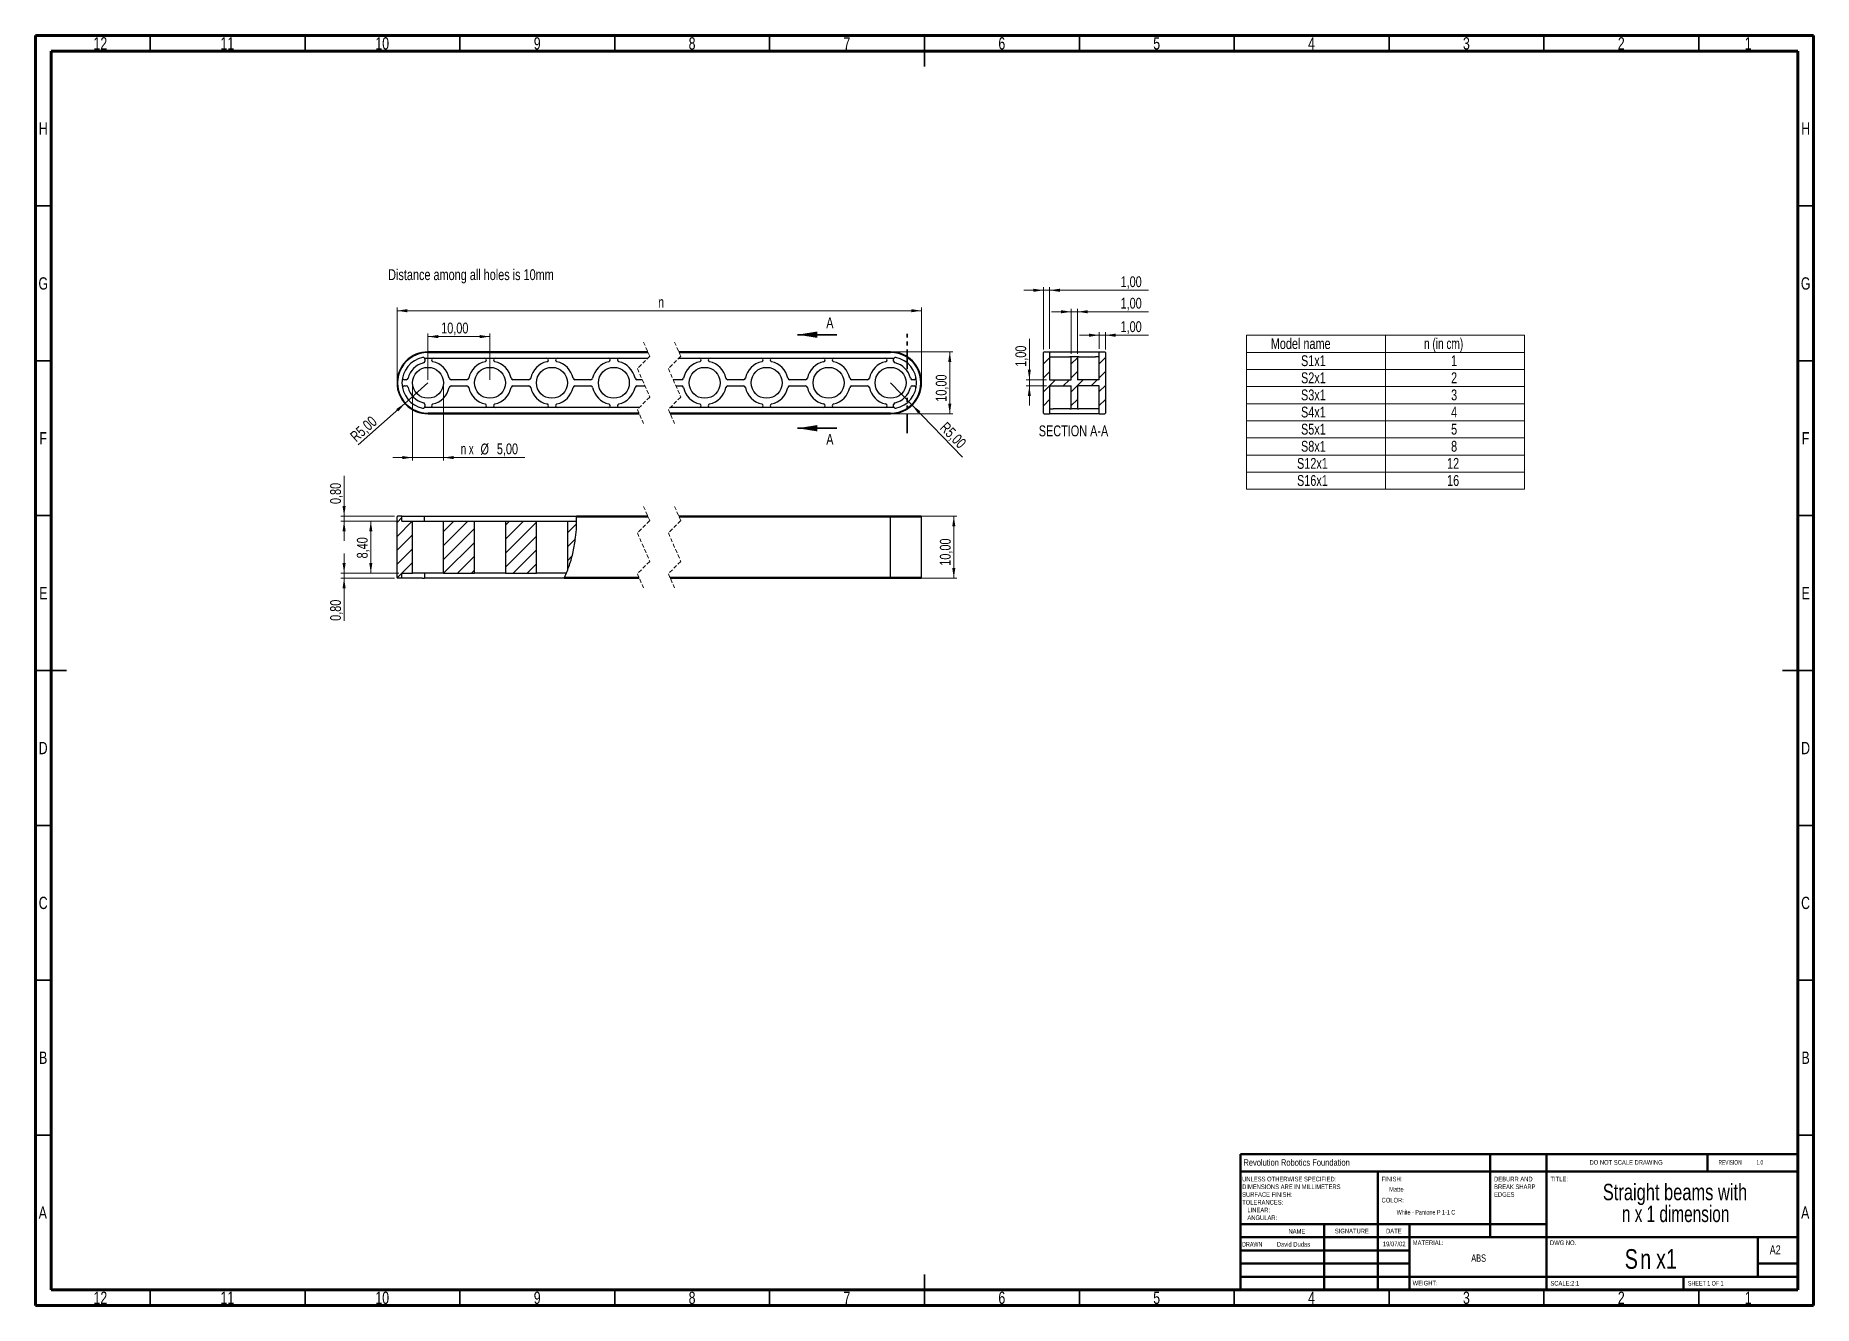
# Model space of a CAD drawing. Header units: millimetres. Extents: x 15 to 589, y 5 to 415.
import ezdxf

# ---------------------------------------------------------------- set-up
doc = ezdxf.new("R2010")
doc.units = ezdxf.units.MM
doc.linetypes.add('HIDDEN', pattern=[1.905, 1.27, -0.635])
doc.linetypes.add('PHANTOM', pattern=[12.7, 6.35, -1.27, 1.27, -1.27, 1.27, -1.27])
doc.styles.add('SLDTEXTSTYLE0', font='TXT', dxfattribs={"width": 0.75})
doc.styles.add('SLDTEXTSTYLE1', font='TXT', dxfattribs={"width": 0.686449})
doc.styles.add('SLDTEXTSTYLE2', font='TXT', dxfattribs={"width": 0.625})
doc.styles.add('SLDTEXTSTYLE3', font='TXT', dxfattribs={"width": 0.6875})
doc.styles.add('SLDTEXTSTYLE4', font='TXT', dxfattribs={"width": 0.695652})
doc.styles.add('SLDTEXTSTYLE5', font='TXT', dxfattribs={"width": 0.7})
doc.styles.add('SLDTEXTSTYLE6', font='TXT', dxfattribs={"width": 0.694444})
doc.styles.add('SLDTEXTSTYLE7', font='TXT', dxfattribs={"width": 0.666667})
doc.dimstyles.new('SLDDIMSTYLE0', dxfattribs={"dimtxt": 3.5, "dimasz": 3.302, "dimexe": 0, "dimexo": 0.0625, "dimgap": 0.875, "dimtad": 1, "dimlfac": 0.5, "dimrnd": 1e-09, "dimzin": 12, "dimdsep": 46, "dimtxsty": 'SLDTEXTSTYLE0', "dimsah": 1, "dimcen": 0.09, "dimadec": 0, "dimazin": 3, "dimtfac": 1, "dimtofl": 0, "dimtmove": 0, "dimatfit": 3, "dimfxl": 0, "dimfrac": 2, "dimtolj": 1, "dimtzin": 12, "dimarcsym": 0})
doc.dimstyles.new('SLDDIMSTYLE1', dxfattribs={"dimtxt": 3.5, "dimasz": 3.302, "dimexe": 0, "dimexo": 0.0625, "dimgap": 0.875, "dimtad": 1, "dimlfac": 0.5, "dimrnd": 1e-09, "dimzin": 12, "dimdsep": 46, "dimtxsty": 'SLDTEXTSTYLE0', "dimsah": 1, "dimcen": 0, "dimadec": 0, "dimazin": 3, "dimtfac": 1, "dimtofl": 0, "dimtmove": 0, "dimatfit": 3, "dimfxl": 0, "dimfrac": 2, "dimtolj": 1, "dimtzin": 12, "dimarcsym": 0})
doc.dimstyles.new('SLDDIMSTYLE2', dxfattribs={"dimtxt": 3.5, "dimasz": 3.302, "dimexe": 0, "dimexo": 0.0625, "dimgap": 0.875, "dimtad": 1, "dimlfac": 0.5, "dimrnd": 1e-09, "dimzin": 12, "dimdsep": 46, "dimtxsty": 'SLDTEXTSTYLE0', "dimsah": 1, "dimcen": 0.09, "dimadec": 0, "dimazin": 3, "dimtfac": 1, "dimtmove": 0, "dimatfit": 0, "dimfxl": 0, "dimfrac": 2, "dimtolj": 1, "dimtzin": 12, "dimarcsym": 0})
doc.dimstyles.new('SLDDIMSTYLE3', dxfattribs={"dimtxt": 3.5, "dimasz": 3.302, "dimexe": 0, "dimexo": 0.0625, "dimgap": 0.875, "dimtad": 1, "dimlfac": 0.5, "dimrnd": 1e-09, "dimdsep": 46, "dimtxsty": 'SLDTEXTSTYLE0', "dimsah": 1, "dimcen": 0.09, "dimadec": 0, "dimazin": 2, "dimtfac": 1, "dimtmove": 0, "dimatfit": 0, "dimfxl": 0, "dimfrac": 2, "dimtolj": 1, "dimtzin": 12, "dimarcsym": 0})

# ---------------------------------------------------------------- blocks, each defined once
blk = doc.blocks.new('SW_NOTE_0')
at = {"color": 0, "linetype": 'Continuous', "lineweight": 0, "char_height": 1.5, "attachment_point": 1, "style": 'SLDTEXTSTYLE0'}
for s, insert in [('UNLESS OTHERWISE SPECIFIED:', (0, 1.93)), ('TOLERANCES:', (0, -5.57)), ('SURFACE FINISH:', (0, -3.07)), ('DIMENSIONS ARE IN MILLIMETERS', (0, -0.57)), ('ANGULAR:', (1.69, -10.57)), ('LINEAR:', (1.69, -8.07))]:
    blk.add_mtext(s, dxfattribs=dict(at, insert=insert))
blk = doc.blocks.new('SW_NOTE_0_1')
at = {"color": 0, "linetype": 'Continuous', "lineweight": 0, "char_height": 1.5, "attachment_point": 1, "style": 'SLDTEXTSTYLE0'}
for s, insert in [('DEBURR AND', (0, 1.93)), ('BREAK SHARP', (0, -0.57)), ('EDGES', (0, -3.07))]:
    blk.add_mtext(s, dxfattribs=dict(at, insert=insert))
blk = doc.blocks.new('SW_NOTE_0_2')
at = {"color": 0, "linetype": 'Continuous', "lineweight": 0, "char_height": 5.2917, "attachment_point": 2}
for s, insert, style in [('Straight beams with', (33.16, 6.82), 'SLDTEXTSTYLE0'), ('n x 1 dimension', (33.36, -0.23), 'SLDTEXTSTYLE5')]:
    blk.add_mtext(s, dxfattribs=dict(at, insert=insert, style=style))
blk = doc.blocks.new('SW_NOTE_0_3')
at = {"color": 0, "linetype": 'Continuous', "lineweight": 0, "char_height": 6.35, "attachment_point": 2, "style": 'SLDTEXTSTYLE0'}
for s, insert in [('S', (2.08, 8.19)), ('n', (6.71, 8.16)), ('x1', (13.44, 8.19))]:
    blk.add_mtext(s, dxfattribs=dict(at, insert=insert))
blk = doc.blocks.new('SW_TABLEANNOTATION_0')
at = {"color": 0, "linetype": 'Continuous', "lineweight": 18}
for p, q in [((0, 0), (0, -5.53)), ((0, 0), (44.88, 0)), ((44.88, 0), (44.88, -5.53)), ((44.88, 0), (89.76, 0)), ((89.76, 0), (89.76, -5.53)), ((0, -5.53), (0, -11.05)), ((0, -5.53), (44.88, -5.53)), ((44.88, -5.53), (44.88, -11.05)), ((44.88, -5.53), (89.76, -5.53)), ((89.76, -5.53), (89.76, -11.05)), ((0, -11.05), (0, -16.58)), ((0, -11.05), (44.88, -11.05)), ((44.88, -11.05), (44.88, -16.58)), ((44.88, -11.05), (89.76, -11.05)), ((89.76, -11.05), (89.76, -16.58)), ((0, -16.58), (0, -22.1)), ((0, -16.58), (44.88, -16.58)), ((44.88, -16.58), (44.88, -22.1)), ((44.88, -16.58), (89.76, -16.58)), ((89.76, -16.58), (89.76, -22.1)), ((0, -22.1), (0, -27.63)), ((0, -22.1), (44.88, -22.1)), ((44.88, -22.1), (44.88, -27.63)), ((44.88, -22.1), (89.76, -22.1)), ((89.76, -22.1), (89.76, -27.63)), ((0, -27.63), (0, -33.15)), ((0, -27.63), (44.88, -27.63)), ((44.88, -27.63), (44.88, -33.15)), ((44.88, -27.63), (89.76, -27.63)), ((89.76, -27.63), (89.76, -33.15)), ((0, -33.15), (0, -38.68)), ((0, -33.15), (44.88, -33.15)), ((44.88, -33.15), (44.88, -38.68)), ((44.88, -33.15), (89.76, -33.15)), ((89.76, -33.15), (89.76, -38.68)), ((0, -38.68), (0, -44.21)), ((0, -38.68), (44.88, -38.68)), ((44.88, -38.68), (44.88, -44.21)), ((44.88, -38.68), (89.76, -38.68)), ((89.76, -38.68), (89.76, -44.21)), ((0, -44.21), (0, -49.73)), ((0, -44.21), (44.88, -44.21)), ((44.88, -44.21), (44.88, -49.73)), ((44.88, -44.21), (89.76, -44.21)), ((89.76, -44.21), (89.76, -49.73)), ((0, -49.73), (44.88, -49.73)), ((44.88, -49.73), (89.76, -49.73))]:
    blk.add_line(p, q, dxfattribs=at)
at = {"color": 0, "linetype": 'Continuous', "lineweight": 0, "char_height": 3.5, "attachment_point": 1}
for s, insert, style in [('Model name', (7.82, -0.95), 'SLDTEXTSTYLE0'), ('n (in cm)', (57.3, -0.95), 'SLDTEXTSTYLE6'), ('S1x1', (17.57, -6.47), 'SLDTEXTSTYLE0'), ('1', (66.03, -6.47), 'SLDTEXTSTYLE0'), ('S2x1', (17.57, -12), 'SLDTEXTSTYLE0'), ('2', (66.03, -12), 'SLDTEXTSTYLE0'), ('S3x1', (17.57, -17.52), 'SLDTEXTSTYLE0'), ('3', (66.03, -17.52), 'SLDTEXTSTYLE0'), ('S4x1', (17.57, -23.05), 'SLDTEXTSTYLE0'), ('S5x1', (17.57, -28.58), 'SLDTEXTSTYLE0'), ('4', (66.03, -23.05), 'SLDTEXTSTYLE0'), ('5', (66.03, -28.58), 'SLDTEXTSTYLE0'), ('S8x1', (17.57, -34.1), 'SLDTEXTSTYLE0'), ('8', (66.03, -34.1), 'SLDTEXTSTYLE0'), ('S12x1', (16.28, -39.63), 'SLDTEXTSTYLE0'), ('12', (64.73, -39.63), 'SLDTEXTSTYLE0'), ('S16x1', (16.28, -45.15), 'SLDTEXTSTYLE0'), ('16', (64.73, -45.15), 'SLDTEXTSTYLE0')]:
    blk.add_mtext(s, dxfattribs=dict(at, insert=insert, style=style))
blk = doc.blocks.new('_D')
at = {"color": 7, "linetype": 'Continuous', "lineweight": 0}
for p, q in [((131.7, 303.88), (131.7, 327.16)), ((131.7, 326.16), (301.03, 326.16)), ((301.03, 303.88), (301.03, 327.16))]:
    blk.add_line(p, q, dxfattribs=at)
at = {"color": 7, "linetype": 'Continuous', "lineweight": 18}
for points in [[(131.7, 326.16), (135.01, 325.65), (135.01, 326.67)], [(301.03, 326.16), (297.73, 326.67), (297.73, 325.65)]]:
    blk.add_solid(points, dxfattribs=at)
at = {"color": 7, "linetype": 'Continuous', "lineweight": 18, "insert": (215.99, 330.67), "char_height": 3.5, "attachment_point": 1, "style": 'SLDTEXTSTYLE0'}
blk.add_mtext('n', dxfattribs=at)
blk = doc.blocks.new('_D_1')
at = {"color": 7, "linetype": 'Continuous', "lineweight": 0}
for p, q in [((292.03, 312.88), (311.15, 312.88)), ((310.15, 312.88), (310.15, 292.88)), ((292.03, 292.88), (311.15, 292.88))]:
    blk.add_line(p, q, dxfattribs=at)
at = {"color": 7, "linetype": 'Continuous', "lineweight": 18}
for points in [[(310.15, 312.88), (309.64, 309.58), (310.66, 309.58)], [(310.15, 292.88), (310.66, 296.18), (309.64, 296.18)]]:
    blk.add_solid(points, dxfattribs=at)
at = {"color": 7, "linetype": 'Continuous', "lineweight": 18, "insert": (305.64, 296.79), "char_height": 3.5, "attachment_point": 1, "rotation": 90, "style": 'SLDTEXTSTYLE0'}
blk.add_mtext('10,00', dxfattribs=at)
blk = doc.blocks.new('_D_2')
at = {"color": 7, "linetype": 'Continuous', "lineweight": 0}
for q in [(141.7, 302.88), (119.2, 282.84)]:
    blk.add_line((134.24, 296.23), q, dxfattribs=at)
at = {"color": 7, "linetype": 'Continuous', "lineweight": 18}
blk.add_solid([(134.24, 296.23), (131.43, 294.41), (132.11, 293.65)], dxfattribs=at)
at = {"color": 7, "linetype": 'Continuous', "lineweight": 18, "insert": (116.21, 286.2), "char_height": 3.5, "attachment_point": 1, "rotation": 41.6855, "style": 'SLDTEXTSTYLE0'}
blk.add_mtext('R5,00', dxfattribs=at)
blk = doc.blocks.new('_D_3')
at = {"color": 7, "linetype": 'Continuous', "lineweight": 0}
for q in [(291.03, 302.88), (314.31, 278.89)]:
    blk.add_line((298, 295.7), q, dxfattribs=at)
at = {"color": 7, "linetype": 'Continuous', "lineweight": 18}
blk.add_solid([(298, 295.7), (299.93, 292.98), (300.66, 293.69)], dxfattribs=at)
at = {"color": 7, "linetype": 'Continuous', "lineweight": 18, "insert": (309.26, 290.56), "char_height": 3.5, "attachment_point": 1, "rotation": 314.1413, "style": 'SLDTEXTSTYLE0'}
blk.add_mtext('R5,00', dxfattribs=at)
blk = doc.blocks.new('_D_4')
at = {"color": 7, "linetype": 'Continuous', "lineweight": 0}
for p, q in [((136.7, 301.88), (136.7, 277.75)), ((146.7, 301.88), (146.7, 277.75)), ((136.7, 278.75), (130.35, 278.75)), ((136.7, 278.75), (146.7, 278.75)), ((146.7, 278.75), (172.99, 278.75))]:
    blk.add_line(p, q, dxfattribs=at)
at = {"color": 7, "linetype": 'Continuous', "lineweight": 18}
for points in [[(136.7, 278.75), (133.4, 279.25), (133.4, 278.24)], [(146.7, 278.75), (150.01, 278.24), (150.01, 279.25)]]:
    blk.add_solid(points, dxfattribs=at)
at = {"color": 7, "linetype": 'Continuous', "lineweight": 18, "char_height": 3.5, "attachment_point": 1}
for s, insert, style in [('n x', (152.29, 283.31), 'SLDTEXTSTYLE7'), ('%%c', (158.66, 283.26), 'SLDTEXTSTYLE0'), ('5,00', (163.94, 283.31), 'SLDTEXTSTYLE0')]:
    blk.add_mtext(s, dxfattribs=dict(at, insert=insert, style=style))
blk = doc.blocks.new('_D_5')
at = {"color": 7, "linetype": 'Continuous', "lineweight": 0}
for p, q in [((141.7, 303.88), (141.7, 318.81)), ((141.7, 317.81), (161.7, 317.81)), ((161.7, 303.88), (161.7, 318.81))]:
    blk.add_line(p, q, dxfattribs=at)
at = {"color": 7, "linetype": 'Continuous', "lineweight": 18}
for points in [[(141.7, 317.81), (145.01, 317.3), (145.01, 318.31)], [(161.7, 317.81), (158.4, 318.31), (158.4, 317.3)]]:
    blk.add_solid(points, dxfattribs=at)
at = {"color": 7, "linetype": 'Continuous', "lineweight": 18, "insert": (145.96, 322.32), "char_height": 3.5, "attachment_point": 1, "style": 'SLDTEXTSTYLE0'}
blk.add_mtext('10,00', dxfattribs=at)
blk = doc.blocks.new('_D_6')
at = {"color": 7, "linetype": 'Continuous', "lineweight": 0}
for p, q in [((292.03, 259.82), (312.46, 259.82)), ((311.46, 259.82), (311.46, 239.82)), ((292.03, 239.82), (312.46, 239.82))]:
    blk.add_line(p, q, dxfattribs=at)
at = {"color": 7, "linetype": 'Continuous', "lineweight": 18}
for points in [[(311.46, 259.82), (310.95, 256.52), (311.97, 256.52)], [(311.46, 239.82), (311.97, 243.12), (310.95, 243.12)]]:
    blk.add_solid(points, dxfattribs=at)
at = {"color": 7, "linetype": 'Continuous', "lineweight": 18, "insert": (306.95, 243.84), "char_height": 3.5, "attachment_point": 1, "rotation": 90, "style": 'SLDTEXTSTYLE0'}
blk.add_mtext('10,00', dxfattribs=at)
blk = doc.blocks.new('_D_7')
at = {"color": 7, "linetype": 'Continuous', "lineweight": 0}
for p, q in [((132.3, 258.22), (122.24, 258.22)), ((123.24, 241.42), (123.24, 258.22)), ((132.3, 241.42), (122.24, 241.42))]:
    blk.add_line(p, q, dxfattribs=at)
at = {"color": 7, "linetype": 'Continuous', "lineweight": 18}
for points in [[(123.24, 258.22), (122.73, 254.92), (123.75, 254.92)], [(123.24, 241.42), (123.75, 244.72), (122.73, 244.72)]]:
    blk.add_solid(points, dxfattribs=at)
at = {"color": 7, "linetype": 'Continuous', "lineweight": 18, "insert": (118.73, 246.19), "char_height": 3.5, "attachment_point": 1, "rotation": 90, "style": 'SLDTEXTSTYLE0'}
blk.add_mtext('8,40', dxfattribs=at)
blk = doc.blocks.new('_D_8')
at = {"color": 7, "linetype": 'Continuous', "lineweight": 0}
for p, q in [((114.61, 259.82), (114.61, 272.81)), ((130.9, 259.82), (113.61, 259.82)), ((114.61, 259.82), (114.61, 258.22)), ((132.3, 258.22), (113.61, 258.22)), ((114.61, 258.22), (114.61, 251.87))]:
    blk.add_line(p, q, dxfattribs=at)
at = {"color": 7, "linetype": 'Continuous', "lineweight": 18}
for points in [[(114.61, 259.82), (115.12, 263.12), (114.11, 263.12)], [(114.61, 258.22), (114.11, 254.92), (115.12, 254.92)]]:
    blk.add_solid(points, dxfattribs=at)
at = {"color": 7, "linetype": 'Continuous', "lineweight": 18, "insert": (110.1, 263.75), "char_height": 3.5, "attachment_point": 1, "rotation": 90, "style": 'SLDTEXTSTYLE0'}
blk.add_mtext('0,80', dxfattribs=at)
blk = doc.blocks.new('_D_9')
at = {"color": 7, "linetype": 'Continuous', "lineweight": 0}
for p, q in [((114.61, 241.42), (114.61, 247.77)), ((132.3, 241.42), (113.61, 241.42)), ((114.61, 241.42), (114.61, 239.82)), ((130.9, 239.82), (113.61, 239.82)), ((114.61, 239.82), (114.61, 226.03))]:
    blk.add_line(p, q, dxfattribs=at)
at = {"color": 7, "linetype": 'Continuous', "lineweight": 18}
for points in [[(114.61, 241.42), (115.12, 244.72), (114.11, 244.72)], [(114.61, 239.82), (114.11, 236.52), (115.12, 236.52)]]:
    blk.add_solid(points, dxfattribs=at)
at = {"color": 7, "linetype": 'Continuous', "lineweight": 18, "insert": (110.1, 226.03), "char_height": 3.5, "attachment_point": 1, "rotation": 90, "style": 'SLDTEXTSTYLE0'}
blk.add_mtext('0,80', dxfattribs=at)
blk = doc.blocks.new('SW_HATCH_0')
at = {"color": 0, "linetype": 'Continuous', "lineweight": 18}
for p, q in [((-56.38, 1.99), (-57.98, 0.39)), ((-53.07, 0.81), (-57.98, -4.1)), ((-39.6, 0.81), (-42.98, -2.57)), ((-35.11, 0.81), (-42.98, -7.06)), ((-21.64, 0.81), (-22.98, -0.53)), ((-17.15, 0.81), (-22.98, -5.02)), ((-12.98, 0.49), (-22.98, -9.51)), ((0, 0), (-2.98, -2.98)), ((-52.98, -3.59), (-57.98, -8.59)), ((-32.98, -1.55), (-42.98, -11.55)), ((-12.98, -4), (-22.98, -14)), ((-0.4, -4.89), (-2.98, -7.47)), ((-52.98, -8.08), (-57.98, -13.08)), ((-32.98, -6.04), (-42.93, -15.99)), ((-32.98, -10.53), (-38.44, -15.99)), ((-12.98, -8.49), (-20.48, -15.99)), ((-1.45, -10.43), (-2.98, -11.96)), ((-52.98, -12.57), (-57.93, -17.52)), ((-32.98, -15.02), (-33.95, -15.99)), ((-12.98, -12.98), (-15.99, -15.99))]:
    blk.add_line(p, q, dxfattribs=at)
blk = doc.blocks.new('_D_10')
at = {"color": 7, "linetype": 'Continuous', "lineweight": 0}
for p, q in [((358.4, 318.25), (352.05, 318.25)), ((358.4, 313.88), (358.4, 319.25)), ((358.4, 318.25), (360.4, 318.25)), ((360.4, 313.68), (360.4, 319.25)), ((360.4, 318.25), (374.35, 318.25))]:
    blk.add_line(p, q, dxfattribs=at)
at = {"color": 7, "linetype": 'Continuous', "lineweight": 18}
for points in [[(358.4, 318.25), (355.1, 318.76), (355.1, 317.74)], [(360.4, 318.25), (363.7, 317.74), (363.7, 318.76)]]:
    blk.add_solid(points, dxfattribs=at)
at = {"color": 7, "linetype": 'Continuous', "lineweight": 18, "insert": (365.3, 322.76), "char_height": 3.5, "attachment_point": 1, "style": 'SLDTEXTSTYLE0'}
blk.add_mtext('1,00', dxfattribs=at)
blk = doc.blocks.new('_D_11')
at = {"color": 7, "linetype": 'Continuous', "lineweight": 0}
for p, q in [((349.4, 325.82), (343.05, 325.82)), ((349.4, 312.28), (349.4, 326.82)), ((349.4, 325.82), (351.4, 325.82)), ((351.4, 312.28), (351.4, 326.82)), ((351.4, 325.82), (374.35, 325.82))]:
    blk.add_line(p, q, dxfattribs=at)
at = {"color": 7, "linetype": 'Continuous', "lineweight": 18}
for points in [[(349.4, 325.82), (346.1, 326.33), (346.1, 325.32)], [(351.4, 325.82), (354.7, 325.32), (354.7, 326.33)]]:
    blk.add_solid(points, dxfattribs=at)
at = {"color": 7, "linetype": 'Continuous', "lineweight": 18, "insert": (365.3, 330.34), "char_height": 3.5, "attachment_point": 1, "style": 'SLDTEXTSTYLE0'}
blk.add_mtext('1,00', dxfattribs=at)
blk = doc.blocks.new('_D_12')
at = {"color": 7, "linetype": 'Continuous', "lineweight": 0}
for p, q in [((340.4, 313.68), (340.4, 333.76)), ((342.4, 313.88), (342.4, 333.76)), ((340.4, 332.76), (334.05, 332.76)), ((340.4, 332.76), (342.4, 332.76)), ((342.4, 332.76), (374.35, 332.76))]:
    blk.add_line(p, q, dxfattribs=at)
at = {"color": 7, "linetype": 'Continuous', "lineweight": 18}
for points in [[(340.4, 332.76), (337.1, 333.27), (337.1, 332.25)], [(342.4, 332.76), (345.7, 332.25), (345.7, 333.27)]]:
    blk.add_solid(points, dxfattribs=at)
at = {"color": 7, "linetype": 'Continuous', "lineweight": 18, "insert": (365.3, 337.27), "char_height": 3.5, "attachment_point": 1, "style": 'SLDTEXTSTYLE0'}
blk.add_mtext('1,00', dxfattribs=at)
blk = doc.blocks.new('_D_13')
at = {"color": 7, "linetype": 'Continuous', "lineweight": 0}
for p, q in [((335.85, 303.88), (335.85, 317.12)), ((341.4, 303.88), (334.85, 303.88)), ((341.4, 301.88), (334.85, 301.88)), ((335.85, 303.88), (335.85, 301.88)), ((335.85, 301.88), (335.85, 295.53))]:
    blk.add_line(p, q, dxfattribs=at)
at = {"color": 7, "linetype": 'Continuous', "lineweight": 18}
for points in [[(335.85, 303.88), (336.35, 307.18), (335.34, 307.18)], [(335.85, 301.88), (335.34, 298.58), (336.35, 298.58)]]:
    blk.add_solid(points, dxfattribs=at)
at = {"color": 7, "linetype": 'Continuous', "lineweight": 18, "insert": (331.33, 308.06), "char_height": 3.5, "attachment_point": 1, "rotation": 90, "style": 'SLDTEXTSTYLE0'}
blk.add_mtext('1,00', dxfattribs=at)

msp = doc.modelspace()

# ---------------------------------------------------------------- hatches: boundary and pattern name
at = {"linetype": 'Continuous', "lineweight": 18}
h = msp.add_hatch(dxfattribs=at)
h.set_pattern_fill('ANSI31', style=0)
edge = h.paths.add_edge_path(flags=0)
edge.add_line((360.198, 312.879), (358.398, 312.879))
edge.add_line((358.398, 312.879), (358.398, 303.879))
edge.add_line((358.398, 303.879), (351.398, 303.879))
edge.add_line((351.398, 303.879), (351.398, 311.279))
edge.add_line((351.398, 311.279), (349.398, 311.279))
edge.add_line((349.398, 311.279), (349.398, 303.879))
edge.add_line((349.398, 303.879), (342.398, 303.879))
edge.add_line((342.398, 303.879), (342.398, 312.879))
edge.add_line((342.398, 312.879), (340.598, 312.879))
edge.add_arc((340.598, 312.679), 0.2, 90, 180)
edge.add_line((340.398, 312.679), (340.398, 293.079))
edge.add_arc((340.598, 293.079), 0.2, 180, 270)
edge.add_line((340.598, 292.879), (342.398, 292.879))
edge.add_line((342.398, 292.879), (342.398, 301.879))
edge.add_line((342.398, 301.879), (349.398, 301.879))
edge.add_line((349.398, 301.879), (349.398, 294.479))
edge.add_line((349.398, 294.479), (351.398, 294.479))
edge.add_line((351.398, 294.479), (351.398, 301.879))
edge.add_line((351.398, 301.879), (358.398, 301.879))
edge.add_line((358.398, 301.879), (358.398, 292.879))
edge.add_line((358.398, 292.879), (360.198, 292.879))
edge.add_arc((360.198, 293.079), 0.2, 270, 360)
edge.add_line((360.398, 293.079), (360.398, 312.679))
edge.add_arc((360.198, 312.679), 0.2, 0, 90)

# ---------------------------------------------------------------- linework, layer by layer
at = {"color": 7, "linetype": 'Continuous', "lineweight": 70}
for p, q in [((15, 5), (15, 415)), ((15, 415), (589, 415)), ((589, 415), (589, 5)), ((20, 10), (20, 410)), ((20, 410), (584, 410)), ((584, 410), (584, 10)), ((584, 10), (20, 10)), ((589, 5), (15, 5))]:
    msp.add_line(p, q, dxfattribs=at)
at = {"color": 7, "linetype": 'Continuous', "lineweight": 35}
for p, q in [((52, 410), (52, 415)), ((102, 410), (102, 415)), ((152, 410), (152, 415)), ((202, 410), (202, 415)), ((252, 410), (252, 415)), ((302, 415), (302, 405)), ((302, 410), (302, 415)), ((352, 410), (352, 415)), ((402, 410), (402, 415)), ((452, 410), (452, 415)), ((502, 410), (502, 415)), ((552, 410), (552, 415)), ((20, 360), (15, 360)), ((584, 360), (589, 360)), ((273.733, 318.419), (261.033, 318.419)), ((20, 310), (15, 310)), ((584, 310), (589, 310)), ((273.733, 288.218), (261.033, 288.218)), ((20, 260), (15, 260)), ((584, 260), (589, 260)), ((15, 210), (25, 210)), ((20, 210), (15, 210)), ((589, 210), (579, 210)), ((584, 210), (589, 210)), ((20, 160), (15, 160)), ((584, 160), (589, 160)), ((20, 110), (15, 110)), ((584, 110), (589, 110)), ((20, 60), (15, 60)), ((584, 60), (589, 60)), ((302, 5), (302, 15)), ((52, 10), (52, 5)), ((102, 10), (102, 5)), ((152, 10), (152, 5)), ((202, 10), (202, 5)), ((252, 10), (252, 5)), ((302, 10), (302, 5)), ((352, 10), (352, 5)), ((402, 10), (402, 5)), ((452, 10), (452, 5)), ((502, 10), (502, 5)), ((552, 10), (552, 5))]:
    msp.add_line(p, q, dxfattribs=at)
at = {"color": 7, "linetype": 'HIDDEN', "lineweight": 18}
for p, q in [((211.304, 316.054), (213.304, 311.467)), ((221.304, 316.054), (223.304, 311.467)), ((213.304, 311.467), (209.304, 307.467)), ((223.304, 311.467), (219.304, 307.467)), ((209.304, 307.467), (213.304, 298.292)), ((219.304, 307.467), (223.304, 298.292)), ((213.304, 298.292), (209.304, 294.292)), ((209.304, 294.292), (211.304, 289.704)), ((223.304, 298.292), (219.304, 294.292)), ((219.304, 294.292), (221.304, 289.704)), ((213.304, 258.407), (209.304, 254.407)), ((211.304, 262.994), (213.304, 258.407)), ((223.304, 258.407), (219.304, 254.407)), ((221.304, 262.994), (223.304, 258.407)), ((209.304, 254.407), (213.304, 245.232)), ((219.304, 254.407), (223.304, 245.232)), ((213.304, 245.232), (209.304, 241.232)), ((209.304, 241.232), (211.304, 236.644)), ((223.304, 245.232), (219.304, 241.232)), ((219.304, 241.232), (221.304, 236.644))]:
    msp.add_line(p, q, dxfattribs=at)
at = {"color": 7, "linetype": 'PHANTOM', "lineweight": 35}
for p, q in [((296.368, 307.307), (296.368, 320.007)), ((296.368, 286.631), (296.368, 299.337))]:
    msp.add_line(p, q, dxfattribs=at)
at = {"color": 7, "linetype": 'Continuous', "lineweight": 25}
for p, q in [((140.579, 310.879), (212.717, 310.879)), ((140.703, 310.513), (140.703, 309.899)), ((141.703, 312.879), (141.703, 312.679)), ((212.688, 312.879), (141.703, 312.879)), ((141.703, 312.679), (212.776, 312.679)), ((291.033, 312.879), (222.688, 312.879)), ((222.717, 310.879), (292.157, 310.879)), ((222.776, 312.679), (291.033, 312.679)), ((291.033, 312.879), (291.033, 312.679)), ((292.033, 309.899), (292.033, 310.513)), ((340.398, 293.079), (340.398, 312.679)), ((340.598, 312.879), (342.398, 312.879)), ((342.398, 312.879), (342.398, 303.879)), ((342.398, 312.879), (358.398, 312.879)), ((342.398, 311.279), (343.582, 311.279)), ((343.582, 311.279), (348.925, 311.279)), ((349.398, 311.279), (348.925, 311.279)), ((349.398, 303.879), (349.398, 311.279)), ((351.398, 311.279), (349.398, 311.279)), ((351.398, 311.279), (351.398, 303.879)), ((351.872, 311.279), (351.398, 311.279)), ((351.872, 311.279), (357.214, 311.279)), ((358.398, 311.279), (357.214, 311.279)), ((358.398, 303.879), (358.398, 312.879)), ((358.398, 312.879), (360.198, 312.879)), ((360.398, 312.679), (360.398, 293.079)), ((134.684, 303.879), (134.069, 303.879)), ((134.069, 301.879), (134.684, 301.879)), ((154.274, 303.879), (149.133, 303.879)), ((149.133, 301.879), (154.274, 301.879)), ((174.274, 303.879), (169.133, 303.879)), ((169.133, 301.879), (174.274, 301.879)), ((194.274, 303.879), (189.133, 303.879)), ((189.133, 301.879), (194.274, 301.879)), ((210.868, 303.879), (209.133, 303.879)), ((209.133, 301.879), (211.74, 301.879)), ((223.603, 303.879), (220.868, 303.879)), ((221.74, 301.879), (223.603, 301.879)), ((243.603, 303.879), (238.462, 303.879)), ((238.462, 301.879), (243.603, 301.879)), ((263.603, 303.879), (258.462, 303.879)), ((258.462, 301.879), (263.603, 301.879)), ((283.603, 303.879), (278.462, 303.879)), ((278.462, 301.879), (283.603, 301.879)), ((298.667, 303.879), (298.053, 303.879)), ((298.053, 301.879), (298.667, 301.879)), ((342.398, 303.879), (349.398, 303.879)), ((342.398, 301.879), (349.398, 301.879)), ((342.398, 301.879), (342.398, 292.879)), ((349.398, 294.479), (349.398, 301.879)), ((358.398, 303.879), (351.398, 303.879)), ((358.398, 301.879), (351.398, 301.879)), ((351.398, 301.879), (351.398, 294.479)), ((358.398, 292.879), (358.398, 301.879)), ((209.892, 294.879), (140.579, 294.879)), ((140.703, 295.859), (140.703, 295.245)), ((209.833, 293.079), (141.703, 293.079)), ((141.703, 293.079), (141.703, 292.879)), ((141.703, 292.879), (209.92, 292.879)), ((291.033, 293.079), (219.833, 293.079)), ((292.157, 294.879), (219.892, 294.879)), ((219.92, 292.879), (291.033, 292.879)), ((291.033, 292.879), (291.033, 293.079)), ((292.033, 295.245), (292.033, 295.859)), ((340.598, 292.879), (342.398, 292.879)), ((342.398, 294.479), (343.582, 294.479)), ((358.398, 292.879), (342.398, 292.879)), ((348.925, 294.479), (343.582, 294.479)), ((348.925, 294.479), (349.398, 294.479)), ((351.398, 294.479), (349.398, 294.479)), ((351.398, 294.479), (351.872, 294.479)), ((357.214, 294.479), (351.872, 294.479)), ((358.398, 294.479), (357.214, 294.479)), ((358.398, 292.879), (360.198, 292.879)), ((131.703, 240.019), (131.703, 259.619)), ((133.303, 259.819), (131.903, 259.819)), ((133.303, 258.219), (133.303, 259.819)), ((133.303, 259.819), (139.98, 259.819)), ((139.98, 259.819), (140.579, 259.819)), ((140.579, 258.219), (140.579, 259.819)), ((140.579, 259.819), (189.669, 259.819)), ((212.688, 259.819), (189.669, 259.819)), ((189.677, 259.619), (212.776, 259.619)), ((291.033, 259.819), (222.688, 259.819)), ((222.776, 259.619), (291.033, 259.619)), ((291.033, 259.619), (291.033, 259.819)), ((300.833, 259.819), (291.033, 259.819)), ((291.033, 240.019), (291.033, 259.619)), ((301.033, 240.019), (301.033, 259.619)), ((133.303, 258.219), (136.703, 258.219)), ((136.703, 241.419), (136.703, 258.219)), ((136.703, 258.219), (146.703, 258.219)), ((146.703, 241.419), (146.703, 258.219)), ((146.703, 258.219), (156.703, 258.219)), ((156.703, 241.419), (156.703, 258.219)), ((156.703, 258.219), (161.703, 258.219)), ((161.703, 258.219), (166.703, 258.219)), ((166.703, 258.219), (166.703, 241.419)), ((166.703, 258.219), (176.703, 258.219)), ((176.703, 241.419), (176.703, 258.219)), ((176.703, 258.219), (181.703, 258.219)), ((181.703, 258.219), (186.703, 258.219)), ((186.703, 258.219), (186.703, 242.344)), ((186.703, 258.219), (189.698, 258.219)), ((133.303, 239.819), (133.303, 241.419)), ((133.303, 241.419), (136.703, 241.419)), ((146.703, 241.419), (136.703, 241.419)), ((140.579, 241.419), (140.579, 239.819)), ((146.703, 241.419), (156.703, 241.419)), ((161.703, 241.419), (156.703, 241.419)), ((166.703, 241.419), (161.703, 241.419)), ((166.703, 241.419), (176.703, 241.419)), ((181.703, 241.419), (176.703, 241.419)), ((186.34, 241.419), (181.703, 241.419)), ((133.303, 239.819), (131.903, 239.819)), ((139.98, 239.819), (133.303, 239.819)), ((139.98, 239.819), (140.579, 239.819)), ((185.681, 239.819), (140.579, 239.819)), ((185.681, 239.819), (209.92, 239.819)), ((209.833, 240.019), (185.777, 240.019)), ((291.033, 240.019), (219.833, 240.019)), ((219.92, 239.819), (291.033, 239.819)), ((291.033, 239.819), (291.033, 240.019)), ((291.033, 239.819), (300.833, 239.819))]:
    msp.add_line(p, q, dxfattribs=at)
at = {"color": 8, "linetype": 'Continuous', "lineweight": 25}
for p, q in [((291.033, 259.619), (301.033, 259.619)), ((301.033, 240.019), (291.033, 240.019))]:
    msp.add_line(p, q, dxfattribs=at)
at = {"color": 7, "linetype": 'Continuous', "lineweight": 50}
for p, q in [((404, 53.839), (403.976, 10)), ((404, 53.839), (584, 53.839)), ((484.6, 53.839), (484.585, 26.956)), ((502.8, 53.839), (502.776, 9.946)), ((554.797, 48.226), (554.8, 53.839)), ((583.997, 48.226), (403.997, 48.226)), ((448.396, 48.226), (448.375, 9.976)), ((502.8, 31.25), (404, 31.25)), ((430.991, 31.25), (430.991, 10)), ((458.6, 10), (458.6, 31.25)), ((458.6, 27), (404, 27)), ((458.6, 27), (584, 27)), ((571, 14.25), (571, 27)), ((458.6, 22.75), (404, 22.75)), ((458.6, 18.5), (404, 18.5)), ((584, 18.5), (571, 18.5)), ((404, 14.25), (584, 14.25)), ((547, 10), (547, 14.25))]:
    msp.add_line(p, q, dxfattribs=at)
at = {"color": 7, "linetype": 'Continuous', "lineweight": 25}
for centre in [(141.703, 302.879), (161.703, 302.879), (181.703, 302.879), (201.703, 302.879), (231.033, 302.879), (251.033, 302.879), (271.033, 302.879), (291.033, 302.879)]:
    msp.add_circle(centre, 5, dxfattribs=at)
for centre, radius, start, end in [((141.703, 302.879), 10, 90.000011, 269.999989), ((141.703, 302.879), 9.8, 89.999989, 270.000011), ((141.703, 302.879), 8.4, 101.837041, 258.162959), ((140.103, 310.513), 0.6, 37.573366, 101.837314), ((140.104, 310.513), 0.6, 359.998889, 37.574005), ((143.436, 310.279), 0.6, 90.000088, 256.826401), ((159.971, 310.279), 0.6, 283.173599, 89.999912), ((163.436, 310.279), 0.6, 90.000088, 256.826401), ((179.971, 310.279), 0.6, 283.173599, 89.999912), ((183.436, 310.279), 0.6, 90.000088, 256.826401), ((199.971, 310.279), 0.6, 283.173203, 90.000309), ((203.436, 310.279), 0.6, 90.000088, 256.826401), ((229.301, 310.279), 0.6, 283.173599, 89.999912), ((232.765, 310.279), 0.6, 89.999691, 256.826797), ((249.301, 310.279), 0.6, 283.173599, 89.999912), ((252.765, 310.279), 0.6, 90.000088, 256.826401), ((269.301, 310.279), 0.6, 283.173599, 89.999912), ((272.765, 310.279), 0.6, 90.000088, 256.826401), ((289.301, 310.279), 0.6, 283.173599, 89.999912), ((291.033, 302.879), 10, 270.000011, 89.999989), ((291.033, 302.879), 9.8, 269.999989, 90.000011), ((292.633, 310.513), 0.6, 142.425995, 180.001111), ((292.633, 310.513), 0.6, 78.162686, 142.426634), ((291.033, 302.879), 8.4, 281.837041, 78.162959), ((340.598, 312.679), 0.2, 90, 180), ((360.198, 312.679), 0.2, 0, 90), ((134.069, 304.479), 0.6, 168.162704, 270.000181), ((134.684, 304.479), 0.6, 269.999552, 347.160894), ((141.704, 302.879), 6.6, 102.839698, 167.160293), ((140.103, 309.899), 0.6, 282.839617, 359.999925), ((141.703, 302.879), 7, 12.153232, 76.826434), ((149.133, 304.479), 0.6, 192.153269, 269.999364), ((154.274, 304.479), 0.6, 269.999924, 347.846731), ((161.703, 302.879), 7, 103.173566, 167.846768), ((161.703, 302.879), 7, 12.153232, 76.826434), ((169.133, 304.479), 0.6, 192.153269, 270.000076), ((174.274, 304.479), 0.6, 270.000636, 347.846731), ((181.703, 302.879), 7, 103.173566, 167.846768), ((181.703, 302.879), 7, 12.153232, 76.826434), ((189.133, 304.479), 0.6, 192.153269, 270.000076), ((194.274, 304.479), 0.6, 269.999924, 347.846731), ((201.703, 302.879), 7, 103.173538, 167.846836), ((201.703, 302.879), 7, 12.153232, 76.826434), ((209.133, 304.479), 0.6, 192.152637, 270.000353), ((223.603, 304.479), 0.6, 269.999647, 347.847363), ((231.033, 302.879), 7, 103.173566, 167.846768), ((231.033, 302.879), 7, 12.153164, 76.826462), ((238.462, 304.479), 0.6, 192.153269, 270.000076), ((243.603, 304.479), 0.6, 269.999924, 347.846731), ((251.033, 302.879), 7, 103.173566, 167.846768), ((251.033, 302.879), 7, 12.153232, 76.826434), ((258.462, 304.479), 0.6, 192.153269, 269.999364), ((263.603, 304.479), 0.6, 269.999924, 347.846731), ((271.033, 302.879), 7, 103.173566, 167.846768), ((271.033, 302.879), 7, 12.153232, 76.826434), ((278.462, 304.479), 0.6, 192.153269, 270.000076), ((283.603, 304.479), 0.6, 270.000636, 347.846731), ((291.033, 302.879), 7, 103.173566, 167.846768), ((292.633, 309.899), 0.6, 180.000075, 257.160383), ((291.033, 302.879), 6.6, 12.839707, 77.160302), ((298.053, 304.479), 0.6, 192.839106, 270.000448), ((298.667, 304.479), 0.6, 269.999819, 11.837296), ((134.069, 301.279), 0.6, 89.999819, 191.837296), ((134.684, 301.279), 0.6, 12.839106, 90.000448), ((141.704, 302.879), 6.6, 192.839707, 257.160302), ((141.703, 302.879), 7, 283.173566, 347.846768), ((149.133, 301.279), 0.6, 90.000636, 167.846731), ((154.274, 301.279), 0.6, 12.153269, 90.000076), ((161.703, 302.879), 7, 192.153232, 256.826434), ((161.703, 302.879), 7, 283.173566, 347.846768), ((169.133, 301.279), 0.6, 89.999924, 167.846731), ((174.274, 301.279), 0.6, 12.153269, 89.999364), ((181.703, 302.879), 7, 192.153232, 256.826434), ((181.703, 302.879), 7, 283.173566, 347.846768), ((189.133, 301.279), 0.6, 89.999924, 167.846731), ((194.274, 301.279), 0.6, 12.153269, 90.000076), ((201.703, 302.879), 7, 192.153164, 256.826462), ((201.703, 302.879), 7, 283.173566, 347.846768), ((209.133, 301.279), 0.6, 89.999647, 167.847363), ((223.603, 301.279), 0.6, 12.152637, 90.000353), ((231.033, 302.879), 7, 192.153232, 256.826434), ((231.033, 302.879), 7, 283.173538, 347.846836), ((238.462, 301.279), 0.6, 89.999924, 167.846731), ((243.603, 301.279), 0.6, 12.153269, 90.000076), ((251.033, 302.879), 7, 192.153232, 256.826434), ((251.033, 302.879), 7, 283.173566, 347.846768), ((258.462, 301.279), 0.6, 90.000636, 167.846731), ((263.603, 301.279), 0.6, 12.153269, 90.000076), ((271.033, 302.879), 7, 192.153232, 256.826434), ((271.033, 302.879), 7, 283.173566, 347.846768), ((278.462, 301.279), 0.6, 89.999924, 167.846731), ((283.603, 301.279), 0.6, 12.153269, 89.999364), ((291.033, 302.879), 7, 192.153232, 256.826434), ((291.033, 302.879), 6.6, 282.839698, 347.160293), ((298.053, 301.279), 0.6, 89.999552, 167.160894), ((298.667, 301.279), 0.6, 348.162704, 90.000181), ((140.103, 295.245), 0.6, 258.162686, 322.426634), ((140.103, 295.859), 0.6, 0.000075, 77.160383), ((140.104, 295.245), 0.6, 322.425995, 0.001111), ((143.436, 295.479), 0.6, 103.173599, 269.999912), ((159.971, 295.479), 0.6, 270.000088, 76.826401), ((163.436, 295.479), 0.6, 103.173599, 269.999912), ((179.971, 295.479), 0.6, 270.000088, 76.826401), ((183.436, 295.479), 0.6, 103.173599, 269.999912), ((199.971, 295.479), 0.6, 269.999691, 76.826797), ((203.436, 295.479), 0.6, 103.173599, 269.999912), ((229.301, 295.479), 0.6, 270.000088, 76.826401), ((232.765, 295.479), 0.6, 103.173203, 270.000309), ((249.301, 295.479), 0.6, 270.000088, 76.826401), ((252.765, 295.479), 0.6, 103.173599, 269.999912), ((269.301, 295.479), 0.6, 270.000088, 76.826401), ((272.765, 295.479), 0.6, 103.173599, 269.999912), ((289.301, 295.479), 0.6, 270.000088, 76.826401), ((292.633, 295.859), 0.6, 102.839617, 179.999925), ((292.633, 295.245), 0.6, 179.998889, 217.574005), ((292.633, 295.245), 0.6, 217.573366, 281.837314), ((340.598, 293.079), 0.2, 180, 270), ((360.198, 293.079), 0.2, 270, 0), ((131.903, 259.619), 0.2, 89.999944, 180.001123), ((300.833, 259.619), 0.2, 359.998877, 90.000056), ((131.903, 240.019), 0.2, 179.998877, 270.000056), ((300.833, 240.019), 0.2, 269.999944, 0.001123)]:
    msp.add_arc(centre, radius, start, end, dxfattribs=at)
for points, knots in [([(185.777, 240.019), (186.339, 241.337), (187.489, 244.035), (188.634, 248.384), (189.338, 252.514), (189.699, 256.288), (189.684, 258.521), (189.677, 259.619)], [0, 0, 0, 0, 0.2131018, 0.4362734, 0.6676619, 0.8366164, 1, 1, 1, 1]), ([(189.677, 259.619), (189.676, 259.641), (189.674, 259.683), (189.672, 259.739), (189.67, 259.782), (189.669, 259.807), (189.669, 259.817), (189.669, 259.819)], [0, 0, 0, 0, 0.3311666, 0.6249972, 0.8482856, 0.9757688, 1, 1, 1, 1]), ([(185.681, 239.819), (185.683, 239.822), (185.689, 239.835), (185.702, 239.861), (185.722, 239.904), (185.748, 239.958), (185.767, 239.998), (185.777, 240.019)], [0, 0, 0, 0, 0.04832849, 0.1847355, 0.39896036, 0.68815586, 1, 1, 1, 1])]:
    msp.add_open_spline(points, degree=3, knots=knots, dxfattribs=at)
at = {"color": 7, "linetype": 'Continuous', "lineweight": 35}
for points in [[(261.033, 318.419), (267.383, 317.403), (267.383, 319.435)], [(261.033, 288.218), (267.383, 287.202), (267.383, 289.234)]]:
    msp.add_solid(points, dxfattribs=at)

# ---------------------------------------------------------------- block references
at = {"color": 7, "linetype": 'Continuous', "lineweight": 0}
for name, p in [('SW_TABLEANNOTATION_0', (405.984, 318.245)), ('SW_NOTE_0', (404.554, 44.632)), ('SW_NOTE_0_1', (485.894, 44.632)), ('SW_NOTE_0_2', (511.147, 37.444)), ('SW_NOTE_0_3', (528.123, 14.996))]:
    msp.add_blockref(name, p, dxfattribs=at)
at = {"color": 7, "linetype": 'Continuous', "lineweight": 18}
msp.add_blockref('SW_HATCH_0', (189.685, 257.406), dxfattribs=at)

# ---------------------------------------------------------------- texts
at = {"color": 7, "linetype": 'Continuous', "lineweight": 0}
for s, insert, char_height, attachment_point, style in [('12', (35.92, 414.452), 3.9687, 2, 'SLDTEXTSTYLE0'), ('11', (76.92, 414.452), 3.9687, 2, 'SLDTEXTSTYLE0'), ('10', (126.92, 414.452), 3.9687, 2, 'SLDTEXTSTYLE0'), ('9', (176.96, 414.452), 3.969, 2, 'SLDTEXTSTYLE0'), ('8', (226.96, 414.452), 3.969, 2, 'SLDTEXTSTYLE0'), ('7', (276.96, 414.452), 3.969, 2, 'SLDTEXTSTYLE0'), ('6', (326.96, 414.452), 3.969, 2, 'SLDTEXTSTYLE0'), ('5', (376.96, 414.452), 3.969, 2, 'SLDTEXTSTYLE0'), ('4', (426.96, 414.452), 3.969, 2, 'SLDTEXTSTYLE0'), ('3', (476.96, 414.452), 3.969, 2, 'SLDTEXTSTYLE0'), ('2', (526.96, 414.452), 3.969, 2, 'SLDTEXTSTYLE0'), ('1', (567.96, 414.452), 3.969, 2, 'SLDTEXTSTYLE0'), ('H', (17.49, 386.952), 3.969, 2, 'SLDTEXTSTYLE0'), ('H', (586.49, 386.952), 3.969, 2, 'SLDTEXTSTYLE0'), ('Distance among all holes is 10mm', (128.853, 339.55), 3.5, 1, 'SLDTEXTSTYLE0'), ('G', (17.487, 336.952), 3.969, 2, 'SLDTEXTSTYLE0'), ('G', (586.487, 336.952), 3.969, 2, 'SLDTEXTSTYLE0'), ('SECTION A-A', (350.105, 289.115), 3.5, 2, 'SLDTEXTSTYLE0'), ('F', (17.458, 286.952), 3.969, 2, 'SLDTEXTSTYLE0'), ('F', (586.458, 286.952), 3.969, 2, 'SLDTEXTSTYLE0'), ('E', (17.508, 236.952), 3.969, 2, 'SLDTEXTSTYLE0'), ('E', (586.508, 236.952), 3.969, 2, 'SLDTEXTSTYLE0'), ('D', (17.453, 186.952), 3.969, 2, 'SLDTEXTSTYLE0'), ('D', (586.453, 186.952), 3.969, 2, 'SLDTEXTSTYLE0'), ('C', (17.459, 136.952), 3.969, 2, 'SLDTEXTSTYLE0'), ('C', (586.459, 136.952), 3.969, 2, 'SLDTEXTSTYLE0'), ('B', (17.471, 86.952), 3.969, 2, 'SLDTEXTSTYLE0'), ('B', (586.471, 86.952), 3.969, 2, 'SLDTEXTSTYLE0'), ('Revolution Robotics Foundation', (404.963, 52.212), 2.11667, 1, 'SLDTEXTSTYLE0'), ('DO NOT SCALE DRAWING', (516.715, 51.937), 1.5, 1, 'SLDTEXTSTYLE0'), ('REVISION           1.0', (558.327, 51.937), 1.5, 1, 'SLDTEXTSTYLE2'), ('FINISH:', (449.564, 46.566), 1.5, 1, 'SLDTEXTSTYLE0'), ('TITLE:', (504.09, 46.576), 1.5, 1, 'SLDTEXTSTYLE0'), ('Matte', (452.005, 43.238), 1.4986, 1, 'SLDTEXTSTYLE0'), ('A', (17.34, 36.952), 3.969, 2, 'SLDTEXTSTYLE0'), ('COLOR:', (449.564, 39.742), 1.5, 1, 'SLDTEXTSTYLE0'), ('White - Pantone P 1-1 C', (463.897, 35.826), 1.4986, 2, 'SLDTEXTSTYLE4'), ('A', (586.34, 36.952), 3.969, 2, 'SLDTEXTSTYLE0'), ('NAME', (419.506, 29.716), 1.5, 1, 'SLDTEXTSTYLE0'), ('SIGNATURE', (434.494, 29.776), 1.5, 1, 'SLDTEXTSTYLE0'), ('DATE', (451.008, 29.776), 1.5, 1, 'SLDTEXTSTYLE0'), ('DRAWN', (404.554, 25.505), 1.5, 1, 'SLDTEXTSTYLE1'), ('David Dudas', (421.125, 25.503), 1.4986, 2, 'SLDTEXTSTYLE0'), ('19/07/02', (453.647, 25.603), 1.4986, 2, 'SLDTEXTSTYLE0'), ('MATERIAL:', (459.646, 25.986), 1.5, 1, 'SLDTEXTSTYLE0'), ('DWG NO.', (503.953, 25.986), 1.5, 1, 'SLDTEXTSTYLE0'), ('A2', (574.871, 24.406), 2.9104, 1, 'SLDTEXTSTYLE0'), ('ABS', (480.918, 21.486), 2.3813, 2, 'SLDTEXTSTYLE0'), ('WEIGHT:', (459.618, 12.949), 1.4986, 1, 'SLDTEXTSTYLE0'), ('SCALE:2:1', (504.074, 12.9), 1.5, 1, 'SLDTEXTSTYLE0'), ('SHEET 1 OF 1', (548.478, 12.9), 1.5, 1, 'SLDTEXTSTYLE3'), ('12', (35.92, 9.452), 3.9687, 2, 'SLDTEXTSTYLE0'), ('11', (76.92, 9.452), 3.9687, 2, 'SLDTEXTSTYLE0'), ('10', (126.92, 9.452), 3.9687, 2, 'SLDTEXTSTYLE0'), ('9', (176.96, 9.452), 3.969, 2, 'SLDTEXTSTYLE0'), ('8', (226.96, 9.452), 3.969, 2, 'SLDTEXTSTYLE0'), ('7', (276.96, 9.452), 3.969, 2, 'SLDTEXTSTYLE0'), ('6', (326.96, 9.452), 3.969, 2, 'SLDTEXTSTYLE0'), ('5', (376.96, 9.452), 3.969, 2, 'SLDTEXTSTYLE0'), ('4', (426.96, 9.452), 3.969, 2, 'SLDTEXTSTYLE0'), ('3', (476.96, 9.452), 3.969, 2, 'SLDTEXTSTYLE0'), ('2', (526.96, 9.452), 3.969, 2, 'SLDTEXTSTYLE0'), ('1', (567.96, 9.452), 3.969, 2, 'SLDTEXTSTYLE0')]:
    msp.add_mtext(s, dxfattribs=dict(at, insert=insert, char_height=char_height, attachment_point=attachment_point, style=style))
at = {"color": 7, "linetype": 'Continuous', "char_height": 3.5, "attachment_point": 1, "style": 'SLDTEXTSTYLE0'}
for insert in [(270.281, 323.979), (270.281, 286.367)]:
    msp.add_mtext('A', dxfattribs=dict(at, insert=insert))

# ---------------------------------------------------------------- dimensions: what is measured, and where the dimension line sits
at = {"color": 7, "linetype": 'Continuous', "lineweight": 18}
for base, p1, p2, dimstyle, picture, middle in [((342.398, 332.759), (340.398, 312.679), (342.398, 312.879), 'SLDDIMSTYLE2', '_D_12', (369.822, 332.759)), ((351.398, 325.824), (349.398, 311.279), (351.398, 311.279), 'SLDDIMSTYLE2', '_D_11', (369.822, 325.824)), ((161.703, 317.805), (141.703, 302.879), (161.703, 302.879), 'SLDDIMSTYLE0', '_D_5', (151.782, 317.805)), ((360.398, 318.253), (358.398, 312.879), (360.398, 312.679), 'SLDDIMSTYLE2', '_D_10', (369.822, 318.253))]:
    dim = msp.add_linear_dim(base=base, p1=p1, p2=p2, dimstyle=dimstyle, dxfattribs=at)
    dim.commit()
    dim.dimension.update_dxf_attribs({"geometry": picture, "text_midpoint": middle, "dimtype": 160})
for base, p1, p2, text, dimstyle, picture, middle in [((301.033, 326.158), (131.703, 302.879), (301.033, 302.879), 'n', 'SLDDIMSTYLE0', '_D', (217.41, 326.158)), ((146.703, 278.746), (136.703, 302.879), (146.703, 302.879), 'n x%%c<>', 'SLDDIMSTYLE2', '_D_4', (162.64, 278.746))]:
    dim = msp.add_linear_dim(base=base, p1=p1, p2=p2, text=text, dimstyle=dimstyle, dxfattribs=at)
    dim.commit()
    dim.dimension.update_dxf_attribs({"geometry": picture, "text_midpoint": middle, "dimtype": 160})
for base, p1, p2, dimstyle, picture, middle in [((335.846, 301.879), (342.398, 303.879), (342.398, 301.879), 'SLDDIMSTYLE2', '_D_13', (335.846, 312.59)), ((310.148, 292.879), (291.033, 312.879), (291.033, 292.879), 'SLDDIMSTYLE0', '_D_1', (310.148, 302.609)), ((114.615, 258.219), (131.903, 259.819), (133.303, 258.219), 'SLDDIMSTYLE3', '_D_8', (114.615, 268.28)), ((311.459, 239.819), (291.033, 259.819), (291.033, 239.819), 'SLDDIMSTYLE0', '_D_6', (311.459, 249.663)), ((123.243, 258.219), (133.303, 241.419), (133.303, 258.219), 'SLDDIMSTYLE0', '_D_7', (123.243, 250.712)), ((114.615, 239.819), (133.303, 241.419), (131.903, 239.819), 'SLDDIMSTYLE3', '_D_9', (114.615, 230.555))]:
    dim = msp.add_linear_dim(base=base, p1=p1, p2=p2, angle=90, dimstyle=dimstyle, dxfattribs=at)
    dim.commit()
    dim.dimension.update_dxf_attribs({"geometry": picture, "text_midpoint": middle, "dimtype": 160})
for center, mpoint, picture, middle in [((141.703, 302.879), (134.235, 296.229), '_D_2', (123.521, 286.688)), ((291.033, 302.879), (297.997, 295.703), '_D_3', (310.267, 283.06))]:
    dim = msp.add_radius_dim(center=center, mpoint=mpoint, dimstyle='SLDDIMSTYLE1', dxfattribs=at)
    dim.commit()
    dim.dimension.update_dxf_attribs({"geometry": picture, "text_midpoint": middle, "dimtype": 164})

doc.saveas('drawing.dxf')
